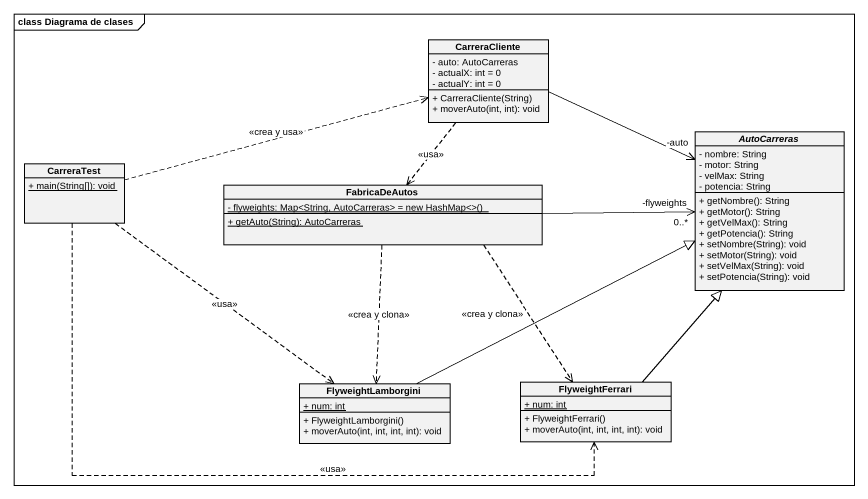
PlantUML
@startuml
mainframe class Diagrama de clases
hide circle
hide empty members
skinparam classAttributeIconSize 0
class CarreraCliente {
  - auto: AutoCarreras
  - actualX: int = 0
  - actualY: int = 0
  + CarreraCliente(String)
  + moverAuto(int, int): void
}
abstract class AutoCarreras {
  - nombre: String
  - motor: String
  - velMax: String
  - potencia: String
  + getNombre(): String
  + getMotor(): String
  + getVelMax(): String
  + getPotencia(): String
  + setNombre(String): void
  + setMotor(String): void
  + setVelMax(String): void
  + setPotencia(String): void
}
class CarreraTest {
  {static} + main(String[]): void
}
class FabricaDeAutos {
  {static} {field} - flyweights: Map<String, AutoCarreras> = new HashMap<>()
  {static} + getAuto(String): AutoCarreras
}
class FlyweightLamborgini {
  {static} + num: int
  + FlyweightLamborgini()
  + moverAuto(int, int, int, int): void
}
class FlyweightFerrari {
  {static} + num: int
  + FlyweightFerrari()
  + moverAuto(int, int, int, int): void
}
CarreraCliente -right-> "-auto" AutoCarreras
CarreraCliente ..> FabricaDeAutos : <<usa>>
CarreraTest .right.> CarreraCliente : <<crea y usa>>
CarreraTest ..> FlyweightLamborgini : <<usa>>
CarreraTest .right.> FlyweightFerrari : <<usa>>
FabricaDeAutos -right-> "-flyweights\n0..*" AutoCarreras
FabricaDeAutos ..> FlyweightLamborgini : <<crea y clona>>
FabricaDeAutos ..> FlyweightFerrari : <<crea y clona>>
FlyweightLamborgini -right-|> AutoCarreras
FlyweightFerrari -up-|> AutoCarreras
@enduml
